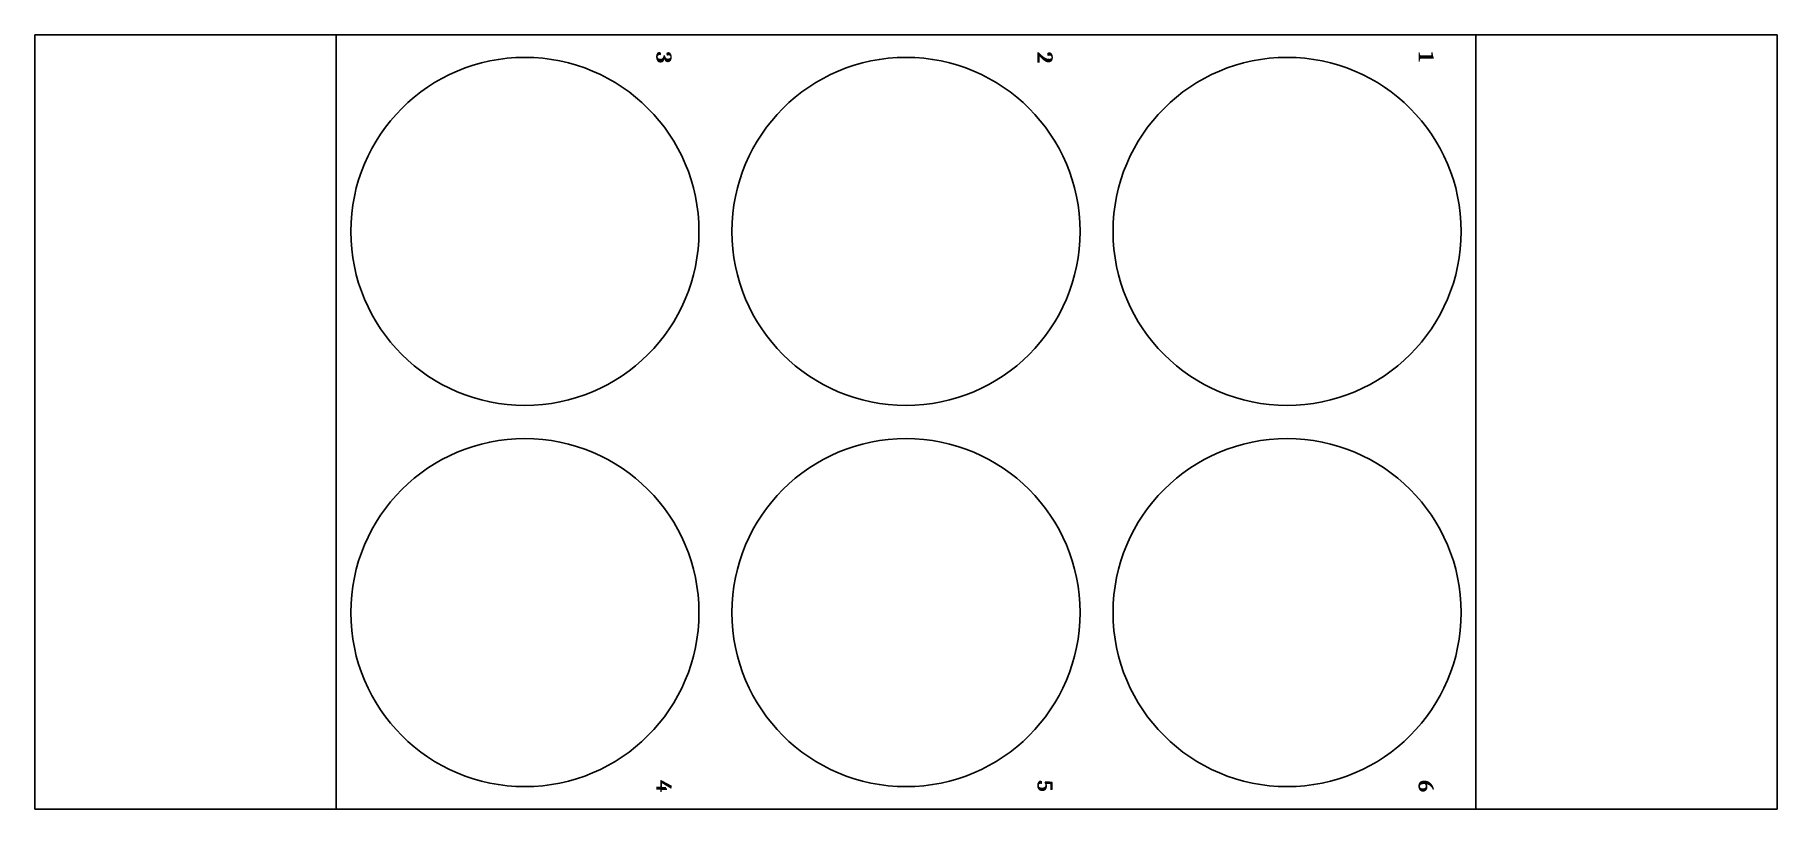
# Model space of a CAD drawing. Header units: centimetres. Extents: x -22.9 to 22.9, y -50.8 to 10.2.
# Drawn here: x -22.86 to 22.86, y -10.16 to 10.16 of the extents above; entities outside this region: 1.
import ezdxf

# ---------------------------------------------------------------- set-up
doc = ezdxf.new("R2010")
doc.units = ezdxf.units.CM
doc.header["$MEASUREMENT"] = 0
doc.layers.add('cuts', color=6, linetype='Continuous')
doc.layers.add('ligh engrave', color=2, linetype='Continuous')

msp = doc.modelspace()

# ---------------------------------------------------------------- linework, layer by layer
for points in [[(-22.86, -10.16), (-22.86, -3.387), (-22.86, 3.387), (-22.86, 10.16)], [(-22.86, 10.16), (-7.62, 10.16), (7.62, 10.16), (22.86, 10.16)], [(22.86, 10.16), (22.86, 3.387), (22.86, -3.387), (22.86, -10.16)], [(22.86, -10.16), (7.62, -10.16), (-7.62, -10.16), (-22.86, -10.16)], [(22.86, -50.8), (7.62, -50.8), (-7.62, -50.8), (-22.86, -50.8)]]:
    msp.add_open_spline(points, degree=3)
at = {"layer": 'cuts'}
for p, q in [((-14.95, 10.16), (-14.95, -10.16)), ((14.95, 10.16), (14.95, -10.16))]:
    msp.add_line(p, q, dxfattribs=at)
for centre in [(-10.001, 5.001), (0, 5.001), (10.001, 5.001), (-10.001, -5.001), (0, -5.001), (10.001, -5.001)]:
    msp.add_circle(centre, 4.567, dxfattribs=at)

# ---------------------------------------------------------------- texts
at = {"layer": 'ligh engrave', "char_height": 0.4, "attachment_point": 1, "rotation": 270}
for s, insert in [('{\\fCambria Math|b1|i0|c0|p18;3}', (-6.153, 9.719)), ('{\\fCambria Math|b1|i0|c0|p18;2}', (3.848, 9.719)), ('{\\fCambria Math|b1|i0|c0|p18;1}', (13.849, 9.719)), ('{\\fCambria Math|b1|i0|c0|p18;4}', (-6.153, -9.395)), ('{\\fCambria Math|b1|i0|c0|p18;5}', (3.848, -9.395)), ('{\\fCambria Math|b1|i0|c0|p18;6}', (13.849, -9.395))]:
    msp.add_mtext_dynamic_manual_height_columns(s, width=0.99255, gutter_width=1, heights=[0], dxfattribs=dict(at, insert=insert))

doc.saveas('drawing.dxf')
